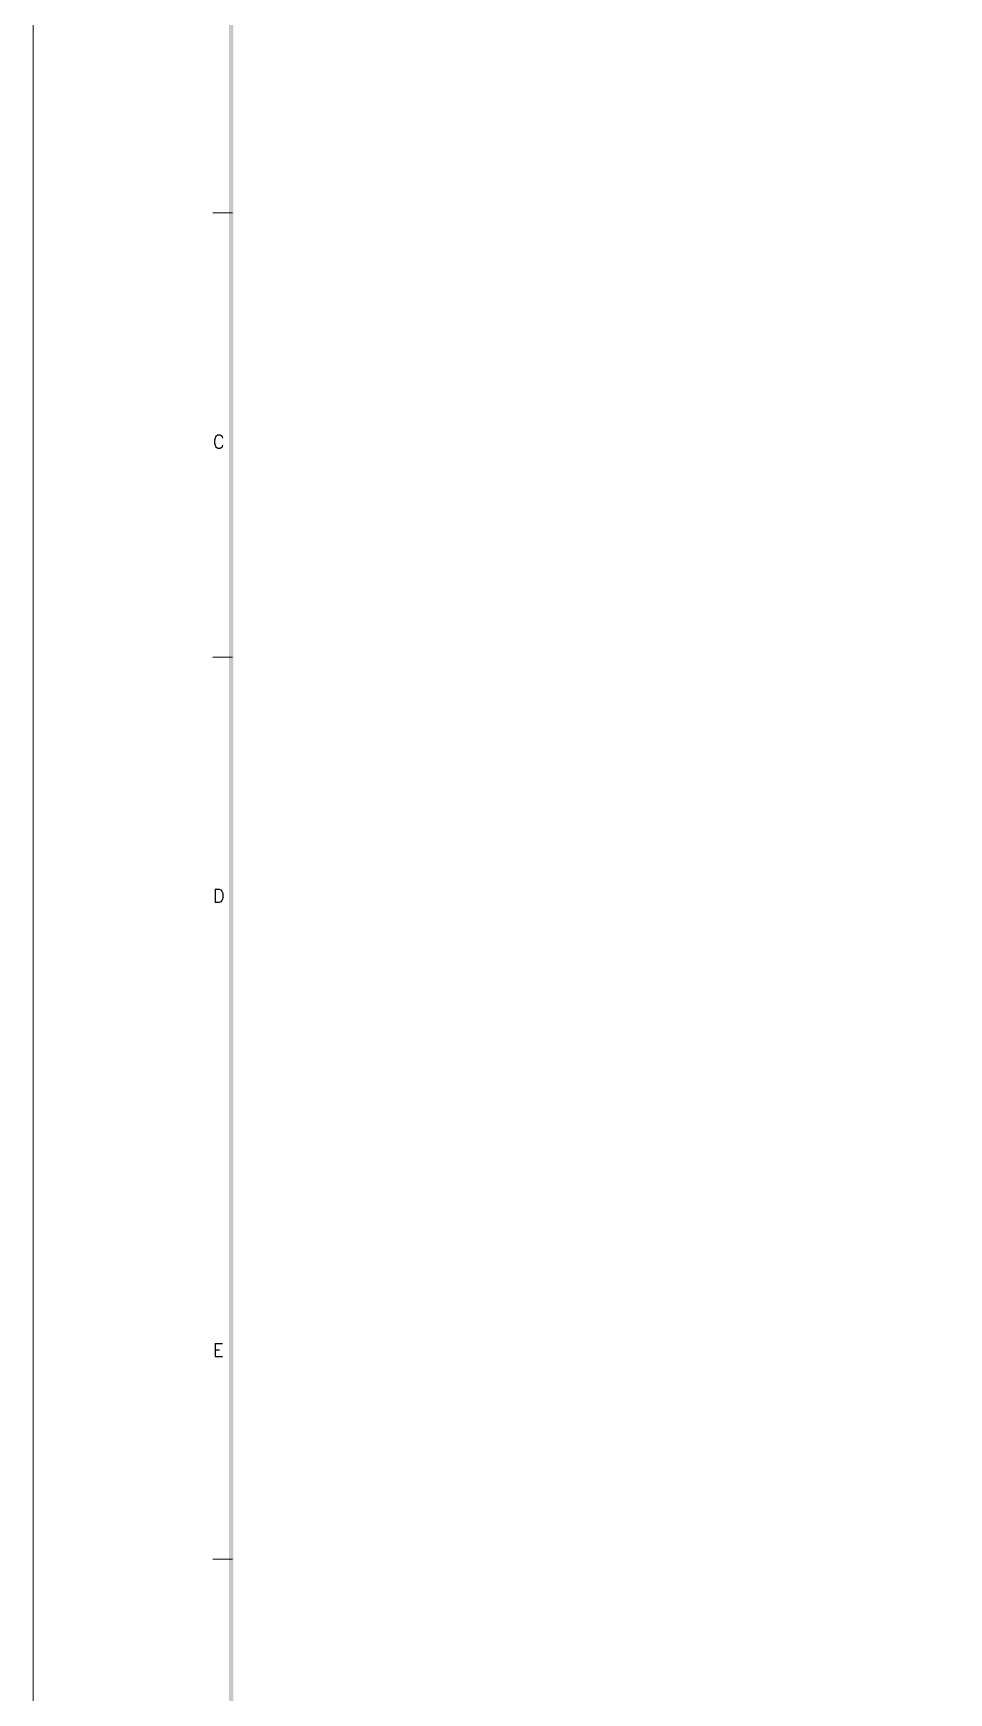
# Model space of a CAD drawing. Header units: millimetres. Extents: x 67033 to 212947, y 35102 to 335921.
# Drawn here: x 84034 to 85287, y 166382 to 168652 of the extents above; entities that cross this region are included whole.
import ezdxf

# ---------------------------------------------------------------- set-up
doc = ezdxf.new("R2010")
doc.units = ezdxf.units.MM
doc.layers.add('BORDER', color=7, linetype='Continuous')
doc.styles.add('ROMANS', font='romans.shx', dxfattribs={"height": 0.3})

msp = doc.modelspace()

# ---------------------------------------------------------------- linework, layer by layer
at = {"layer": 'BORDER', "linetype": 'Continuous', "lineweight": 9}
for p, q in [((84306.7, 168406.3), (84279.9, 168406.3)), ((84306.7, 167798.5), (84279.9, 167798.5)), ((84306.7, 166564.9), (84279.9, 166564.9))]:
    msp.add_line(p, q, dxfattribs=at)
msp.add_lwpolyline([(84034.1, 164509), (91551.6, 164509), (91551.6, 169818.7), (84034.1, 169818.7)], close=True, dxfattribs=at)
at = {"layer": 'BORDER', "lineweight": 9}
msp.add_trace([(84308.1, 169638.5), (84301.8, 169644.8), (84308.1, 164693.8), (84301.8, 164687.4)], dxfattribs=at)

# ---------------------------------------------------------------- texts
at = {"layer": 'BORDER', "linetype": 'Continuous', "lineweight": 9, "style": 'ROMANS'}
for s, p in [('C', (84279.9, 168084.5)), ('D', (84279.9, 167463.3)), ('E', (84279.9, 166842))]:
    msp.add_text(s, height=17.9, dxfattribs=at).set_placement(p)

doc.saveas('drawing.dxf')
